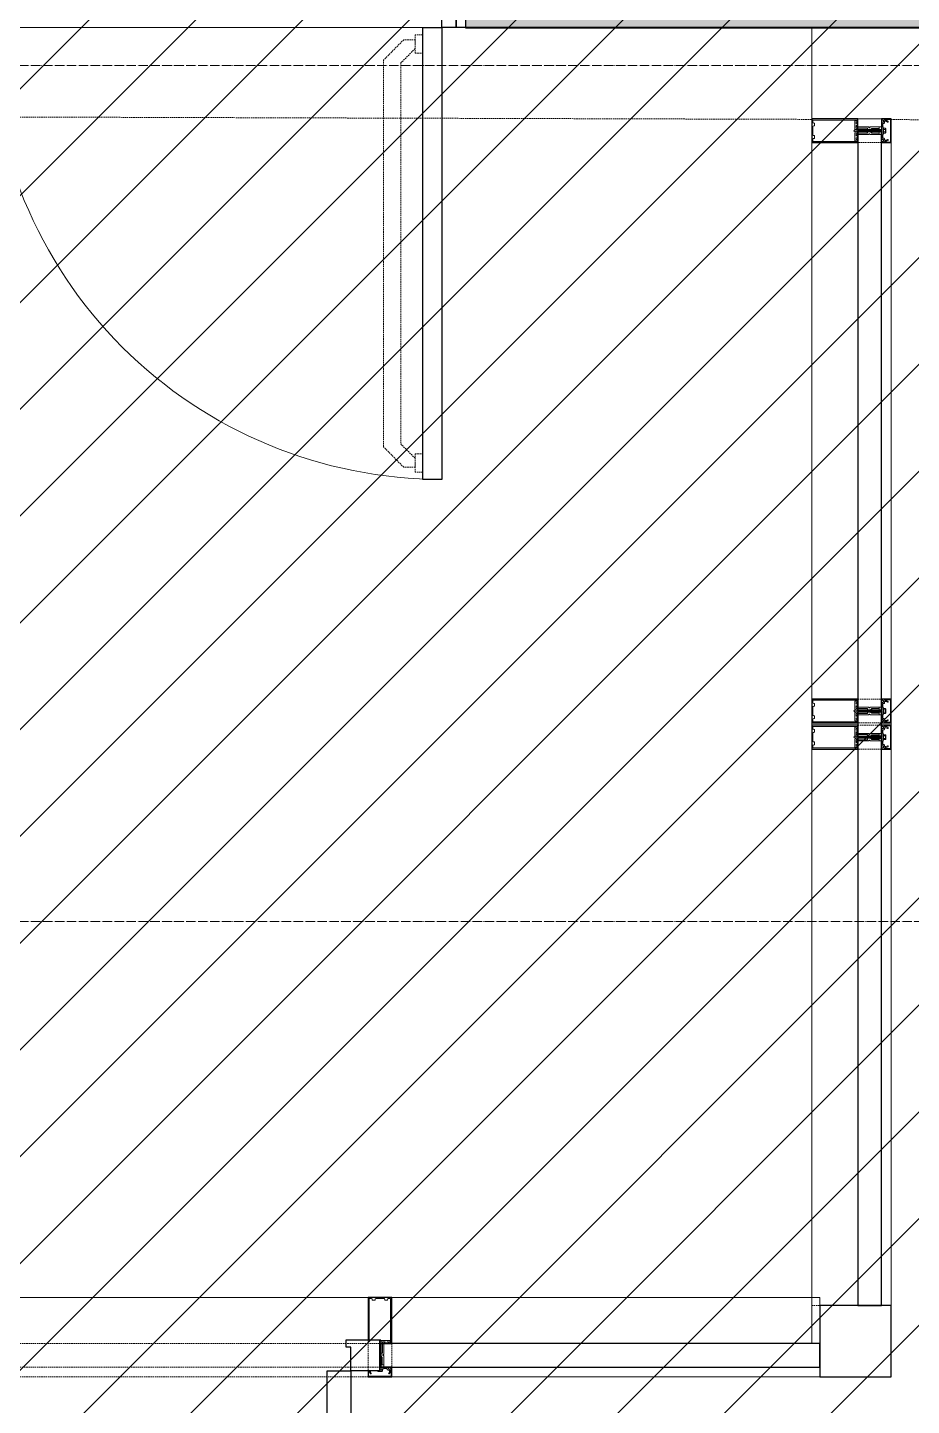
# Model space of a CAD drawing. Header units: millimetres. Extents: x -11886 to 379896, y -8130 to 47743.
# Drawn here: x 26532 to 28390, y -711 to 2186 of the extents above; entities that cross this region are included whole.
import ezdxf

# ---------------------------------------------------------------- set-up
doc = ezdxf.new("R2010")
doc.units = ezdxf.units.MM
for name, pattern in [('ADSK_Линия сетки', [25, 20, -2.5, 0, -2.5]), ('ADSK_Сверху', [4.5, 3, -1.5]), ('ADSK_Снесено', [4.5, 3, -1.5])]:
    doc.linetypes.add(name, pattern=pattern)
for name, color, linetype, lineweight, true_color in [('Витраж', 5, 'Continuous', 18, 0x0000ff), ('Двери', 5, 'Continuous', 18, 0x0000ff), ('Панели витража', 5, 'Continuous', 18, 0x0000ff), ('Стены наружные', 1, 'ADSK_Снесено', 18, 0xff0000)]:
    doc.layers.add(name, color=color, linetype=linetype, lineweight=lineweight, true_color=true_color)
for name, color, linetype, lineweight in [('Оси', 7, 'Continuous', 9), ('Перекрытие', 7, 'Continuous', 18), ('Узлы', 7, 'Continuous', 18)]:
    doc.layers.add(name, color=color, linetype=linetype, lineweight=lineweight)

# ---------------------------------------------------------------- blocks, each defined once
blk = doc.blocks.new('Системная панель - ADSK_Глухая_50 мм штриховка-1778538-01 План 1-го этажа маркировочный')
at = {"layer": 'Панели витража', "color": 161, "linetype": 'ADSK_Сверху', "true_color": 0xaaaaff}
for p, q in [((-585, 25), (-608.8125, 25)), ((-608.8125, -25), (-608.8125, 25)), ((608.8125, 25), (585, 25)), ((608.8125, 25), (608.8125, -25)), ((-608.8125, -25), (-585, -25)), ((585, -25), (608.8125, -25))]:
    blk.add_line(p, q, dxfattribs=at)
blk = doc.blocks.new('Системная панель - ADSK_Cтеклопакет_50мм-1778383-01 План 1-го этажа маркировочный')
at = {"layer": 'Панели витража', "color": 161, "linetype": 'ADSK_Сверху', "true_color": 0xaaaaff}
for p, q in [((-2.5, 25), (-26.3125, 25)), ((-26.3125, -25), (-26.3125, 25)), ((26.3125, 25), (2.5, 25)), ((26.3125, 25), (26.3125, -25)), ((-26.3125, -25), (-2.5, -25)), ((2.5, -25), (26.3125, -25))]:
    blk.add_line(p, q, dxfattribs=at)
blk = doc.blocks.new('Прямоугольный импост - 50х167мм-1777280-01 План 1-го этажа маркировочный')
at = {"layer": 'Витраж', "color": 161, "linetype": 'ADSK_Сверху', "true_color": 0xaaaaff}
for p, q in [((28277.4, 1994.5), (28180.4, 1994.5)), ((28180.4, 1994.5), (28180.4, 1944.5)), ((28327.4, 1994.5), (28277.4, 1994.5)), ((28277.4, 1994.5), (28277.4, 1968.3)), ((28347.4, 1994.5), (28327.4, 1994.5)), ((28327.4, 1994.5), (28327.4, 1968.3)), ((28347.4, 1944.5), (28347.4, 1994.5)), ((28180.4, 774.5), (28180.4, 749.5)), ((28347.4, 749.5), (28347.4, 774.5)), ((28277.4, 750.7), (28277.4, 749.5)), ((28327.4, 750.7), (28327.4, 749.5))]:
    blk.add_line(p, q, dxfattribs=at)
blk = doc.blocks.new('Прямоугольный импост - 50х167мм-1778331-01 План 1-го этажа маркировочный')
at = {"layer": 'Витраж', "color": 161, "linetype": 'ADSK_Сверху', "true_color": 0xaaaaff}
for p, q in [((0, 122), (-50, 122)), ((0, 25), (0, 122)), ((-23.8125, -25), (-23.8125, 25)), ((-23.8125, 25), (0, 25)), ((0, -25), (-23.8125, -25)), ((0, -45), (0, -25)), ((-50, -45), (0, -45))]:
    blk.add_line(p, q, dxfattribs=at)
blk = doc.blocks.new('Прямоугольный импост - 50х167мм-1777245-01 План 1-го этажа маркировочный')
at = {"layer": 'Витраж', "color": 161, "linetype": 'ADSK_Сверху', "true_color": 0xaaaaff}
for p, q in [((28277.4, 1944.5), (28180.4, 1944.5)), ((28180.4, 1944.5), (28180.4, 774.5)), ((28327.4, 1944.5), (28277.4, 1944.5)), ((28277.4, 1944.5), (28277.4, 774.5)), ((28347.4, 1944.5), (28327.4, 1944.5)), ((28327.4, 1944.5), (28327.4, 774.5)), ((28347.4, 774.5), (28347.4, 1944.5)), ((28180.4, 774.5), (28277.4, 774.5)), ((28277.4, 774.5), (28327.4, 774.5)), ((28327.4, 774.5), (28347.4, 774.5))]:
    blk.add_line(p, q, dxfattribs=at)
blk = doc.blocks.new('Прямоугольный импост - 50х167мм-1778327-01 План 1-го этажа маркировочный')
at = {"layer": 'Витраж', "color": 161, "linetype": 'ADSK_Сверху', "true_color": 0xaaaaff}
for p, q in [((-25, 122), (25, 122)), ((25, -45), (-25, -45))]:
    blk.add_line(p, q, dxfattribs=at)
blk = doc.blocks.new('Прямоугольный импост - 50х167мм-1775888-01 План 1-го этажа маркировочный')
at = {"layer": 'Витраж', "color": 161, "linetype": 'ADSK_Сверху', "true_color": 0xaaaaff}
for p, q in [((25597.4, -483.5), (25572.4, -483.5)), ((27272.4, -483.5), (27247.4, -483.5)), ((25573.6, -580.5), (25572.4, -580.5)), ((27272.4, -580.5), (27271.2, -580.5)), ((25573.6, -630.5), (25572.4, -630.5)), ((27272.4, -630.5), (27271.2, -630.5)), ((25572.4, -650.5), (25597.4, -650.5)), ((27247.4, -650.5), (27272.4, -650.5))]:
    blk.add_line(p, q, dxfattribs=at)
blk = doc.blocks.new('Прямоугольный импост - 50х167мм-1777147-01 План 1-го этажа маркировочный')
at = {"layer": 'Витраж', "color": 161, "linetype": 'ADSK_Сверху', "true_color": 0xaaaaff}
for p, q in [((27297.4, -483.5), (27297.4, -580.5)), ((28197.4, -483.5), (27297.4, -483.5)), ((28197.4, -580.5), (28197.4, -483.5)), ((27297.4, -580.5), (27297.4, -630.5)), ((28197.4, -580.5), (27297.4, -580.5)), ((28197.4, -630.5), (28197.4, -580.5)), ((27297.4, -630.5), (27297.4, -650.5)), ((28197.4, -630.5), (27297.4, -630.5)), ((28197.4, -650.5), (28197.4, -630.5)), ((27297.4, -650.5), (28197.4, -650.5))]:
    blk.add_line(p, q, dxfattribs=at)
blk = doc.blocks.new('Системная панель - ADSK_Cтеклопакет_50мм-1778492-01 План 1-го этажа маркировочный')
at = {"layer": 'Панели витража', "color": 161, "linetype": 'ADSK_Сверху', "true_color": 0xaaaaff}
for p, q in [((-825, 25), (-848.8125, 25)), ((-848.8125, -25), (-848.8125, 25)), ((848.8125, 25), (825, 25)), ((848.8125, 25), (848.8125, -25)), ((-848.8125, -25), (-825, -25)), ((825, -25), (848.8125, -25))]:
    blk.add_line(p, q, dxfattribs=at)
blk = doc.blocks.new('Прямоугольный импост - 50х167мм-1775887-01 План 1-го этажа маркировочный')
at = {"layer": 'Витраж', "color": 161, "linetype": 'ADSK_Сверху', "true_color": 0xaaaaff}
for p, q in [((25597.4, -483.5), (25597.4, -580.5)), ((27247.4, -483.5), (25597.4, -483.5)), ((27247.4, -580.5), (27247.4, -483.5)), ((25597.4, -580.5), (25597.4, -630.5)), ((27247.4, -580.5), (25597.4, -580.5)), ((27247.4, -630.5), (27247.4, -580.5)), ((25597.4, -630.5), (25597.4, -650.5)), ((27247.4, -630.5), (25597.4, -630.5)), ((27247.4, -650.5), (27247.4, -630.5)), ((25597.4, -650.5), (27247.4, -650.5))]:
    blk.add_line(p, q, dxfattribs=at)
blk = doc.blocks.new('Системная панель - ADSK_Глухая_50 мм штриховка-V12-01 План 1-го этажа маркировочный')
at = {"layer": 'Панели витража', "color": 161, "linetype": 'ADSK_Сверху', "true_color": 0xaaaaff}
for p, q in [((-573.09375, 25), (-596.90625, 25)), ((-596.90625, -25), (-596.90625, 25)), ((-596.90625, -25), (-573.09375, -25))]:
    blk.add_line(p, q, dxfattribs=at)
blk = doc.blocks.new('Прямоугольный импост - 50х167мм-1778377-01 План 1-го этажа маркировочный')
at = {"layer": 'Витраж', "color": 161, "linetype": 'ADSK_Сверху', "true_color": 0xaaaaff}
for p, q in [((28180.4, 749.5), (28180.4, 724.5)), ((28277.4, 749.5), (28277.4, 748.3)), ((28327.4, 749.5), (28327.4, 748.3)), ((28347.4, 724.5), (28347.4, 749.5)), ((28180.4, 719.5), (28180.4, 694.5)), ((28277.4, 695.7), (28277.4, 694.5)), ((28327.4, 695.7), (28327.4, 694.5)), ((28347.4, 694.5), (28347.4, 719.5))]:
    blk.add_line(p, q, dxfattribs=at)
blk = doc.blocks.new('Системная панель - ADSK_Cтеклопакет_50мм-1795852-01 План 1-го этажа маркировочный')
at = {"layer": 'Панели витража', "color": 161, "linetype": 'ADSK_Сверху', "true_color": 0xaaaaff}
for p, q in [((461.90625, 25), (438.09375, 25)), ((461.90625, 25), (461.90625, -25)), ((438.09375, -25), (461.90625, -25))]:
    blk.add_line(p, q, dxfattribs=at)
blk = doc.blocks.new('Системная панель - ADSK_Cтеклопакет_50мм-1777283-01 План 1-го этажа маркировочный')
at = {"layer": 'Панели витража', "lineweight": 30}
for p, q in [((608.8125, 25), (-608.8125, 25)), ((-608.8125, 25), (-608.8125, -25)), ((608.8125, -25), (608.8125, 25)), ((-608.8125, -25), (608.8125, -25))]:
    blk.add_line(p, q, dxfattribs=at)
blk = doc.blocks.new('Системная панель - ADSK_Cтеклопакет_50мм-1778382-01 План 1-го этажа маркировочный')
at = {"layer": 'Панели витража', "lineweight": 30}
for p, q in [((26.3125, 25), (-26.3125, 25)), ((-26.3125, 25), (-26.3125, -25)), ((26.3125, -25), (26.3125, 25)), ((-26.3125, -25), (26.3125, -25))]:
    blk.add_line(p, q, dxfattribs=at)
blk = doc.blocks.new('Прямоугольный импост - 50х167мм-1777281-01 План 1-го этажа маркировочный')
at = {"layer": 'Витраж'}
for p, q in [((28277.4, 1994.5), (28327.4, 1994.5)), ((28180.4, 774.5), (28180.4, 1944.5)), ((28347.4, 774.5), (28347.4, 1944.5))]:
    blk.add_line(p, q, dxfattribs=at)
blk = doc.blocks.new('Прямоугольный импост - 50х167-1638810-01 План 1-го этажа маркировочный')
at = {"layer": 'Узлы', "color": 5, "true_color": 0x0000ff}
for p, q in [((-25, 122.5), (-25, 25.5)), ((25, 122.5), (-25, 122.5)), ((-22.5, 28), (-22.5, 120)), ((-22.5, 120), (-17.6, 120)), ((-16.1, 118.4), (-16.1, 116.9)), ((-16.1, 116.9), (-10.2, 116.9)), ((-10.2, 116.9), (-10.2, 118.4)), ((-8.6, 120), (8.6, 120)), ((10.2, 118.4), (10.2, 116.9)), ((10.2, 116.9), (16.1, 116.9)), ((16.1, 116.9), (16.1, 118.4)), ((17.6, 120), (22.5, 120)), ((22.5, 120), (22.5, 28)), ((25, 25.5), (25, 122.5)), ((-21, 31.1), (-21, 28)), ((-4.1, 31.8), (-20.2, 31.8)), ((-17.2, 29.3), (-15.8, 29.3)), ((-10.5, 29.3), (-10.5, 27.4)), ((-10.2, 29.3), (-5.9, 29.3)), ((-2.6, 28.8), (-2.6, 30.3)), ((2.6, 30.3), (2.6, 28.8)), ((20.2, 31.8), (4.1, 31.8)), ((5.9, 29.3), (10.2, 29.3)), ((10.5, 27.4), (10.5, 29.3)), ((15.8, 29.3), (17.2, 29.3)), ((21, 28), (21, 31.1)), ((-25, 25.5), (-18.1, 25.5)), ((-21, 28), (-22.5, 28)), ((-15, 25.5), (-11.8, 25.5)), ((-11, 26.3), (-11, 28.5)), ((-9.7, 26.7), (-8, 26.7)), ((-8, 26.7), (-8, 2.5)), ((-8, -19.1), (-8, 0)), ((-7.7, 2.2), (-6.7, 2.2)), ((-6.7, 0.3), (-7.7, 0.3)), ((-6.4, 2), (-6.4, 0.6)), ((-5.4, 5.1), (-5.4, 27.8)), ((-3.5, 5.1), (-5.4, 5.1)), ((-5.1, 28.5), (-5.1, 26.3)), ((-4.3, 25.5), (-0.8, 25.5)), ((2.6, 28.8), (-2.6, 28.8)), ((-2.5, -1.3), (-1.1, 4.3)), ((-0.8, 25.5), (0, 26.3)), ((0, 26.3), (0.8, 25.5)), ((0.8, 25.5), (4.3, 25.5)), ((1.1, 4.3), (2.5, -1.3)), ((5.4, 5.1), (3.5, 5.1)), ((5.1, 26.3), (5.1, 28.5)), ((5.4, 27.8), (5.4, 5.1)), ((6.4, 0.6), (6.4, 2)), ((6.7, 2.2), (7.7, 2.2)), ((7.7, 0.3), (6.7, 0.3)), ((8, 2.5), (8, 26.7)), ((8, 26.7), (9.7, 26.7)), ((8, -19.1), (8, 0)), ((11, 28.5), (11, 26.3)), ((11.8, 25.5), (15, 25.5)), ((18.1, 25.5), (25, 25.5)), ((22.5, 28), (21, 28)), ((-25, -25), (-25, -29.7)), ((-22.4, -24.5), (-24.5, -24.5)), ((-19.3, -28.3), (-21.5, -28.3)), ((-5.7, -24.5), (-18.4, -24.5)), ((-15.5, -29), (-15.5, -27)), ((-15.5, -27), (-8.3, -27)), ((-8.3, -27), (-7.6, -27.7)), ((-6.9, -19.1), (-8, -19.1)), ((-0.4, -27.7), (-7.6, -27.7)), ((-6.9, -19.1), (-6.6, -19.5)), ((-6.6, -19.5), (-6.2, -19.1)), ((-6.2, -19.1), (-4.3, -19.1)), ((-5.3, -24.1), (-5.7, -24.5)), ((-5, -24.5), (-5.3, -24.1)), ((5, -24.5), (-5, -24.5)), ((-2.4, -0.9), (-4.9, -3.8)), ((-4.9, -3.8), (-4.9, -19.1)), ((-4.9, -3.8), (4.9, -3.8)), ((-4.3, -19.1), (-3.9, -19.5)), ((-3.9, -19.5), (-3.6, -19.1)), ((-3.6, -19.1), (-2.5, -19.1)), ((-2.5, -19.1), (-2.5, -1.1)), ((2.4, -0.9), (-2.4, -0.9)), ((-0.4, -27.7), (0, -27.3)), ((0, -27.3), (0.4, -27.7)), ((7.6, -27.7), (0.4, -27.7)), ((4.9, -3.8), (2.4, -0.9)), ((2.5, -1.3), (2.5, -19.1)), ((2.5, -19.1), (3.6, -19.1)), ((3.6, -19.1), (3.9, -19.5)), ((3.9, -19.5), (4.3, -19.1)), ((4.3, -19.1), (6.2, -19.1)), ((4.9, -3.8), (4.9, -19.1)), ((5.3, -24.1), (5, -24.5)), ((5.7, -24.5), (5.3, -24.1)), ((18.4, -24.5), (5.7, -24.5)), ((6.2, -19.1), (6.6, -19.5)), ((6.6, -19.5), (6.9, -19.1)), ((8, -19.1), (6.9, -19.1)), ((7.6, -27.7), (8.3, -27)), ((8.3, -27), (15.5, -27)), ((15.5, -27), (15.5, -29)), ((18, -27), (18, -26.8)), ((21.5, -28.3), (19.3, -28.3)), ((24.5, -24.5), (22.4, -24.5)), ((22.8, -26.8), (22.8, -27)), ((25, -29.7), (25, -25)), ((-25, -32.3), (-25, -44.5)), ((-25, -44.5), (25, -44.5)), ((-24.2, -30.5), (-23.2, -30.5)), ((-23.7, -43.2), (-23.7, -32.8)), ((-23.7, -32.8), (-23, -32.8)), ((-8.4, -43.2), (-23.7, -43.2)), ((-23, -30.7), (-23.5, -30.7)), ((-22.8, -33), (-20.1, -37.6)), ((-19.9, -33.9), (-19.9, -30.5)), ((-19.9, -30.5), (-17, -30.5)), ((-18.4, -36.6), (-19.9, -33.9)), ((0, -43), (-8.4, -43.2)), ((15.9, -43.2), (0, -43)), ((23.7, -43.2), (15.9, -43.2)), ((17, -30.5), (19.9, -30.5)), ((19.9, -33.9), (18.4, -36.6)), ((19.9, -30.5), (19.9, -33.9)), ((20.1, -37.6), (22.8, -33)), ((23.5, -30.7), (23, -30.7)), ((23, -32.8), (23.7, -32.8)), ((23.2, -30.5), (24.2, -30.5)), ((23.7, -32.8), (23.7, -43.2)), ((25, -44.5), (25, -32.3))]:
    blk.add_line(p, q, dxfattribs=at)
at = {"layer": 'Узлы', "color": 5, "lineweight": 9, "true_color": 0x0000ff}
for p, q in [((0, 33.9), (-2.4, 31.5)), ((-2.4, 31.5), (-2.4, -0.9)), ((2.4, 31.5), (0, 33.9)), ((2.4, -0.9), (2.4, 31.5)), ((-8, -24.5), (-8, -19.1)), ((-6.3, -28.7), (-6.3, -27.7)), ((6.4, -28.7), (-6.3, -28.7)), ((-5.2, -32.2), (-5.2, -28.7)), ((-2.6, -32.2), (-2.6, -28.7)), ((-2.5, -19.1), (-2.5, -24.5)), ((2.5, -19.1), (2.5, -24.5)), ((2.6, -32.2), (2.6, -28.7)), ((5.2, -32.2), (5.2, -28.7)), ((6.4, -27.7), (6.4, -28.7)), ((8, -19.1), (8, -24.5)), ((-5.1, -32.3), (5.1, -32.3)), ((3.9, -33.1), (-3.9, -33.1))]:
    blk.add_line(p, q, dxfattribs=at)
at = {"layer": 'Узлы', "color": 5, "true_color": 0x0000ff}
for centre, radius, start, end in [((-17.6, 118.4), 1.52, 0, 90), ((-8.6, 118.4), 1.52, 90, 180), ((8.6, 118.4), 1.52, 0, 90), ((17.6, 118.4), 1.52, 90, 180), ((-20.2, 31.1), 0.762, 90, 180), ((-17.2, 28), 1.27, 90, 180), ((-15.8, 28), 1.27, 0, 90), ((-10.2, 28.5), 0.762, 90, 180), ((-6.9, 27.8), 1.52, 360, 90), ((-5.9, 28.5), 0.762, 0, 90), ((-4.1, 30.3), 1.52, 360, 90), ((4.1, 30.3), 1.52, 90, 180), ((5.9, 28.5), 0.762, 90, 180), ((6.9, 27.8), 1.52, 90, 180), ((10.2, 28.5), 0.762, 0, 90), ((15.8, 28), 1.27, 90, 180), ((17.2, 28), 1.27, 0, 90), ((20.2, 31.1), 0.762, 0, 90), ((-16.2, 27.8), 2.29, 180, 225.1897), ((-18.1, 25.9), 0.381, 270, 45.1897), ((-15, 25.9), 0.381, 134.8103, 270), ((-16.9, 27.8), 2.29, 314.8103, 0), ((-11.8, 26.3), 0.762, 270, 0), ((-9.7, 27.4), 0.762, 180, 270), ((-7.7, 2.5), 0.254, 180, 270), ((-7.7, 0), 0.254, 90, 180), ((-6.7, 2), 0.254, 360, 90), ((-6.7, 0.6), 0.254, 270, 360), ((-4.3, 26.3), 0.762, 180, 270), ((0, 4), 3.63, 17.5064, 162.4936), ((0, 4), 1.09, 15, 165), ((4.3, 26.3), 0.762, 270, 0), ((6.7, 2), 0.254, 90, 180), ((6.7, 0.6), 0.254, 180, 270), ((7.7, 2.5), 0.254, 270, 0), ((7.7, 0), 0.254, 0, 90), ((9.7, 27.4), 0.762, 270, 0), ((11.8, 26.3), 0.762, 180, 270), ((16.9, 27.8), 2.29, 180, 225.1897), ((15, 25.9), 0.381, 270, 45.1897), ((18.1, 25.9), 0.381, 134.8103, 270), ((16.2, 27.8), 2.29, 314.8103, 0), ((-24.5, -25), 0.508, 90, 180), ((-20.5, -26.8), 2.29, 134.8103, 180), ((-21.5, -27), 1.27, 180, 270), ((-22.4, -24.9), 0.381, 314.8103, 90), ((-19.3, -27), 1.27, 270, 0), ((-18.4, -24.9), 0.381, 90, 225.1897), ((-20.3, -26.8), 2.29, 0, 45.1897), ((-17, -29), 1.52, 270, 0), ((17, -29), 1.52, 180, 270), ((20.3, -26.8), 2.29, 134.8103, 180), ((19.3, -27), 1.27, 180, 270), ((18.4, -24.9), 0.381, 314.8103, 90), ((21.5, -27), 1.27, 270, 0), ((22.4, -24.9), 0.381, 90, 225.1897), ((20.5, -26.8), 2.29, 0, 45.1897), ((24.5, -25), 0.508, 0, 90), ((-24.2, -29.7), 0.762, 180, 270), ((-23.5, -32.3), 1.52, 90, 180), ((-23.2, -31.8), 1.27, 288.6629, 90), ((-23, -31.8), 1.02, 270, 90), ((-19.3, -37.1), 1.02, 210, 30), ((19.3, -37.1), 1.02, 150, 330), ((23.2, -31.8), 1.27, 90, 251.3371), ((23, -31.8), 1.02, 90, 270), ((23.5, -32.3), 1.52, 360, 90), ((24.2, -29.7), 0.762, 270, 0)]:
    blk.add_arc(centre, radius, start, end, dxfattribs=at)
at = {"layer": 'Узлы', "color": 5, "lineweight": 9, "true_color": 0x0000ff}
for centre, radius, start, end in [((-3.9, -31.7), 1.38, 200.9416, 339.0732), ((0, -28.9), 4.19, 234.2873, 305.7127), ((3.9, -31.7), 1.38, 200.9416, 339.0732)]:
    blk.add_arc(centre, radius, start, end, dxfattribs=at)
blk = doc.blocks.new('Прямоугольный импост - 50х167мм-1639544-01 План 1-го этажа маркировочный')
at = {"layer": 'Витраж', "lineweight": 30}
for p, q in [((0, 122), (-50, 122)), ((-50, 122), (-50, 25)), ((0, 25), (0, 122)), ((-50, 25), (-26.1875, 25)), ((-26.1875, 25), (-26.1875, -25)), ((-23.8125, -25), (-23.8125, 25)), ((-23.8125, 25), (0, 25)), ((-26.1875, -25), (-50, -25)), ((-50, -25), (-50, -45)), ((0, -25), (-23.8125, -25)), ((0, -45), (0, -25)), ((-50, -45), (0, -45))]:
    blk.add_line(p, q, dxfattribs=at)
blk = doc.blocks.new('Прямоугольный импост - 50х167мм-1639537-01 План 1-го этажа маркировочный')
at = {"layer": 'Витраж', "lineweight": 30}
for p, q in [((-25, 25), (-25, 122)), ((-25, 122), (25, 122)), ((25, 122), (25, 25)), ((-1.1875, 25), (-25, 25)), ((-1.1875, -25), (-1.1875, 25)), ((25, 25), (1.1875, 25)), ((1.1875, 25), (1.1875, -25)), ((-25, -45), (-25, -25)), ((-25, -25), (-1.1875, -25)), ((1.1875, -25), (25, -25)), ((25, -25), (25, -45)), ((25, -45), (-25, -45))]:
    blk.add_line(p, q, dxfattribs=at)
blk = doc.blocks.new('Системная панель - ADSK_Cтеклопакет_50мм-1778486-01 План 1-го этажа маркировочный')
at = {"layer": 'Панели витража', "lineweight": 30}
for p, q in [((461.90625, 25), (-461.90625, 25)), ((-461.90625, 25), (-461.90625, -25)), ((461.90625, -25), (461.90625, 25)), ((-461.90625, -25), (461.90625, -25))]:
    blk.add_line(p, q, dxfattribs=at)
blk = doc.blocks.new('AC_ДверьВитражная_Двупольная_Алюминиевая - Двн-1п-1787718-01 План 1-го этажа маркировочный')
at = {"layer": 'Двери', "lineweight": 30}
for p, q in [((-788.8125, 1022.525), (-738.8125, 1022.525)), ((-788.8125, 32.5), (-788.8125, 1022.525)), ((-738.8125, 1022.525), (-738.8125, 32.5)), ((788.8125, 620.1), (738.8125, 620.1)), ((738.8125, 620.1), (738.8125, 32.5)), ((788.8125, 32.5), (788.8125, 620.1)), ((-848.8125, 32.5), (-788.8125, 32.5)), ((-848.8125, -32.5), (-848.8125, 32.5)), ((-738.8125, 32.5), (-788.8125, 32.5)), ((-788.8125, 32.5), (-788.8125, -17.5)), ((738.8125, 32.5), (788.8125, 32.5)), ((848.8125, 32.5), (788.8125, 32.5)), ((788.8125, 32.5), (788.8125, -17.5)), ((848.8125, -32.5), (848.8125, 32.5)), ((-788.8125, -17.5), (-778.8125, -17.5)), ((-778.8125, -17.5), (-778.8125, -32.5)), ((788.8125, -17.5), (778.8125, -17.5)), ((778.8125, -17.5), (778.8125, -32.5)), ((-778.8125, -32.5), (-848.8125, -32.5)), ((778.8125, -32.5), (848.8125, -32.5))]:
    blk.add_line(p, q, dxfattribs=at)
at = {"layer": 'Двери'}
for centre, radius, start, end in [((-788.8125, 32.5), 990.025, 360, 90), ((788.8125, 32.5), 587.6, 90, 180)]:
    blk.add_arc(centre, radius, start, end, dxfattribs=at)
blk = doc.blocks.new('Прямоугольный импост - 50х167-V207-01 План 1-го этажа маркировочный')
at = {"layer": 'Узлы', "color": 5, "true_color": 0x0000ff}
for p, q in [((-25, 122.5), (-25, 25.5)), ((25, 122.5), (-25, 122.5)), ((-22.5, 28), (-22.5, 120)), ((-22.5, 120), (-17.6, 120)), ((-16.1, 118.4), (-16.1, 116.9)), ((-16.1, 116.9), (-10.2, 116.9)), ((-10.2, 116.9), (-10.2, 118.4)), ((-8.6, 120), (8.6, 120)), ((10.2, 118.4), (10.2, 116.9)), ((10.2, 116.9), (16.1, 116.9)), ((16.1, 116.9), (16.1, 118.4)), ((17.6, 120), (22.5, 120)), ((22.5, 120), (22.5, 33)), ((25, 33), (25, 122.5)), ((-21, 31.1), (-21, 28)), ((-4.1, 31.8), (-20.2, 31.8)), ((-17.2, 29.3), (-15.8, 29.3)), ((-10.5, 29.3), (-10.5, 27.4)), ((-10.2, 29.3), (-5.9, 29.3)), ((-2.6, 28.8), (-2.6, 30.3)), ((-25, 25.5), (-18.1, 25.5)), ((-21, 28), (-22.5, 28)), ((-15, 25.5), (-11.8, 25.5)), ((-11, 26.3), (-11, 28.5)), ((-9.7, 26.7), (-8, 26.7)), ((-8, 26.7), (-8, 2.5)), ((-8, -19.1), (-8, 0)), ((-7.7, 2.2), (-6.7, 2.2)), ((-6.7, 0.3), (-7.7, 0.3)), ((-6.4, 2), (-6.4, 0.6)), ((-5.4, 5.1), (-5.4, 27.8)), ((-3.5, 5.1), (-5.4, 5.1)), ((-5.1, 28.5), (-5.1, 26.3)), ((-4.3, 25.5), (-0.8, 25.5)), ((1.2, 28.8), (-2.6, 28.8)), ((-2.5, -1.3), (-1.1, 4.3)), ((-0.8, 25.5), (0, 26.3)), ((0, 26.3), (0.8, 25.5)), ((-25, -25), (-25, -29.7)), ((-22.4, -24.5), (-24.5, -24.5)), ((-19.3, -28.3), (-21.5, -28.3)), ((-5.7, -24.5), (-18.4, -24.5)), ((-15.5, -29), (-15.5, -27)), ((-15.5, -27), (-8.3, -27)), ((-8.3, -27), (-7.6, -27.7)), ((-6.9, -19.1), (-8, -19.1)), ((-0.4, -27.7), (-7.6, -27.7)), ((-6.9, -19.1), (-6.6, -19.5)), ((-6.6, -19.5), (-6.2, -19.1)), ((-6.2, -19.1), (-4.3, -19.1)), ((-5.3, -24.1), (-5.7, -24.5)), ((-5, -24.5), (-5.3, -24.1)), ((1.2, -24.5), (-5, -24.5)), ((-2.4, -0.9), (-4.9, -3.8)), ((-4.9, -3.8), (-4.9, -19.1)), ((-4.9, -3.8), (1.2, -3.8)), ((-4.3, -19.1), (-3.9, -19.5)), ((-3.9, -19.5), (-3.6, -19.1)), ((-3.6, -19.1), (-2.5, -19.1)), ((-2.5, -19.1), (-2.5, -1.1)), ((1.2, -0.9), (-2.4, -0.9)), ((-0.4, -27.7), (0, -27.3)), ((0, -27.3), (0.4, -27.7)), ((-25, -32.3), (-25, -44.5)), ((-25, -44.5), (25, -44.5)), ((-24.2, -30.5), (-23.2, -30.5)), ((-23.7, -43.2), (-23.7, -32.8)), ((-23.7, -32.8), (-23, -32.8)), ((-8.4, -43.2), (-23.7, -43.2)), ((-23, -30.7), (-23.5, -30.7)), ((-22.8, -33), (-20.1, -37.6)), ((-19.9, -33.9), (-19.9, -30.5)), ((-19.9, -30.5), (-17, -30.5)), ((-18.4, -36.6), (-19.9, -33.9)), ((0, -43), (-8.4, -43.2)), ((15.9, -43.2), (0, -43)), ((23.7, -43.2), (15.9, -43.2)), ((19.9, -33.9), (18.4, -36.6)), ((19.9, -32), (19.9, -33.9)), ((20.1, -37.6), (22.8, -33)), ((23, -32.8), (23.7, -32.8)), ((23.7, -32.8), (23.7, -43.2)), ((25, -44.5), (25, -32.3))]:
    blk.add_line(p, q, dxfattribs=at)
at = {"layer": 'Узлы', "color": 5, "lineweight": 9, "true_color": 0x0000ff}
for p, q in [((0, 33.9), (-2.4, 31.5)), ((-2.4, 31.5), (-2.4, -0.9)), ((1.2, 32.7), (0, 33.9)), ((-8, -24.5), (-8, -19.1)), ((-6.3, -28.7), (-6.3, -27.7)), ((1.2, -28.7), (-6.3, -28.7)), ((-5.2, -32.2), (-5.2, -28.7)), ((-2.6, -32.2), (-2.6, -28.7)), ((-2.5, -19.1), (-2.5, -24.5)), ((-5.1, -32.3), (5.1, -32.3)), ((3.9, -33.1), (-3.9, -33.1))]:
    blk.add_line(p, q, dxfattribs=at)
at = {"layer": 'Узлы', "color": 5, "true_color": 0x0000ff}
for centre, radius, start, end in [((-17.6, 118.4), 1.52, 0, 90), ((-8.6, 118.4), 1.52, 90, 180), ((8.6, 118.4), 1.52, 0, 90), ((17.6, 118.4), 1.52, 90, 180), ((-20.2, 31.1), 0.762, 90, 180), ((-17.2, 28), 1.27, 90, 180), ((-15.8, 28), 1.27, 0, 90), ((-10.2, 28.5), 0.762, 90, 180), ((-6.9, 27.8), 1.52, 360, 90), ((-5.9, 28.5), 0.762, 0, 90), ((-4.1, 30.3), 1.52, 360, 90), ((-16.2, 27.8), 2.29, 180, 225.1897), ((-18.1, 25.9), 0.381, 270, 45.1897), ((-15, 25.9), 0.381, 134.8103, 270), ((-16.9, 27.8), 2.29, 314.8103, 0), ((-11.8, 26.3), 0.762, 270, 0), ((-9.7, 27.4), 0.762, 180, 270), ((-7.7, 2.5), 0.254, 180, 270), ((-7.7, 0), 0.254, 90, 180), ((-6.7, 2), 0.254, 360, 90), ((-6.7, 0.6), 0.254, 270, 360), ((-4.3, 26.3), 0.762, 180, 270), ((0, 4), 3.63, 65.1521, 162.4936), ((0, 4), 1.09, 15, 165), ((-24.5, -25), 0.508, 90, 180), ((-20.5, -26.8), 2.29, 134.8103, 180), ((-21.5, -27), 1.27, 180, 270), ((-22.4, -24.9), 0.381, 314.8103, 90), ((-19.3, -27), 1.27, 270, 0), ((-18.4, -24.9), 0.381, 90, 225.1897), ((-20.3, -26.8), 2.29, 0, 45.1897), ((-17, -29), 1.52, 270, 0), ((-24.2, -29.7), 0.762, 180, 270), ((-23.5, -32.3), 1.52, 90, 180), ((-23.2, -31.8), 1.27, 288.6629, 90), ((-23, -31.8), 1.02, 270, 90), ((-19.3, -37.1), 1.02, 210, 30), ((19.3, -37.1), 1.02, 150, 330)]:
    blk.add_arc(centre, radius, start, end, dxfattribs=at)
at = {"layer": 'Узлы', "color": 5, "lineweight": 9, "true_color": 0x0000ff}
for centre, radius, start, end in [((-3.9, -31.7), 1.38, 200.9416, 339.0732), ((0, -28.9), 4.19, 234.2873, 305.7127), ((3.9, -31.7), 1.38, 200.9416, 339.0732)]:
    blk.add_arc(centre, radius, start, end, dxfattribs=at)
blk = doc.blocks.new('Прямоугольный импост - 50х167мм-1778196-01 План 1-го этажа маркировочный')
at = {"layer": 'Витраж', "lineweight": 30}
for p, q in [((-25, 25), (-25, 122)), ((-25, 122), (25, 122)), ((25, 122), (25, 32.5)), ((-1.1875, 25), (-25, 25)), ((-1.1875, -25), (-1.1875, 25)), ((-25, -45), (-25, -25)), ((-25, -25), (-1.1875, -25)), ((25, -45), (-25, -45)), ((25, -32.5), (25, -45))]:
    blk.add_line(p, q, dxfattribs=at)
blk = doc.blocks.new('AC_Дверь_Двупольная - Д-17п 1700х2200h-2039706-01 План 1-го этажа маркировочный')
at = {"layer": 'Двери', "lineweight": 30}
for p, q in [((-800, 1205), (-760, 1205)), ((-800, 255), (-800, 1205)), ((-760, 1205), (-760, 255)), ((800, 905), (760, 905)), ((760, 905), (760, 255)), ((800, 255), (800, 905)), ((-850, 255), (-830, 255)), ((-850, 185), (-850, 255)), ((-830, 255), (-800, 255)), ((-830, 185), (-830, 255)), ((-830, 255), (-830, 185)), ((-760, 255), (-800, 255)), ((-800, 255), (-800, 215)), ((760, 255), (800, 255)), ((830, 255), (800, 255)), ((800, 255), (800, 215)), ((830, 185), (830, 255)), ((850, 255), (830, 255)), ((830, 255), (830, 185)), ((850, 185), (850, 255)), ((-800, 215), (-790, 215)), ((-790, 215), (-790, 185)), ((800, 215), (790, 215)), ((790, 215), (790, 185)), ((-830, 185), (-850, 185)), ((-790, 185), (-830, 185)), ((790, 185), (830, 185)), ((830, 185), (850, 185))]:
    blk.add_line(p, q, dxfattribs=at)
at = {"layer": 'Двери', "linetype": 'ADSK_Сверху', "lineweight": 9}
for p, q in [((-760, 1190), (-744, 1190)), ((-744, 1190), (-744, 1151.5)), ((-744, 1170.8), (-744, 1179.5)), ((-744, 1179.5), (-720.3, 1179.5)), ((-744, 1160.7), (-713.9, 1130.6)), ((-720.3, 1179.5), (-677.5, 1136.7)), ((-744, 1151.5), (-760, 1151.5)), ((-713.9, 329.4), (-713.9, 1130.6)), ((-677.5, 323.4), (-677.5, 1136.7)), ((720.3, 879.5), (677.5, 836.7)), ((744, 879.5), (720.3, 879.5)), ((760, 890), (744, 890)), ((744, 890), (744, 851.5)), ((744, 870.8), (744, 879.5)), ((744, 860.7), (713.9, 830.6)), ((744, 851.5), (760, 851.5)), ((677.5, 323.4), (677.5, 836.7)), ((713.9, 329.4), (713.9, 830.6)), ((-744, 299.3), (-713.9, 329.4)), ((-720.3, 280.6), (-677.5, 323.4)), ((720.3, 280.6), (677.5, 323.4)), ((744, 299.3), (713.9, 329.4)), ((-744, 308.5), (-760, 308.5)), ((-744, 270), (-744, 308.5)), ((744, 270), (744, 308.5)), ((744, 308.5), (760, 308.5)), ((-760, 270), (-744, 270)), ((-744, 289.3), (-744, 280.6)), ((-744, 280.6), (-720.3, 280.6)), ((744, 280.6), (720.3, 280.6)), ((760, 270), (744, 270))]:
    blk.add_line(p, q, dxfattribs=at)
at = {"layer": 'Двери'}
for centre, radius, start, end in [((-800, 255), 950, 360, 90), ((800, 255), 650, 90, 180)]:
    blk.add_arc(centre, radius, start, end, dxfattribs=at)
blk = doc.blocks.new('Угловой L-импост - 150 мм кв_-1778275-01 План 1-го этажа маркировочный')
at = {"layer": 'Витраж', "lineweight": 30}
for p, q in [((45, 105), (-105, 105)), ((-105, 105), (-105, -45)), ((45, -45), (45, 105)), ((-105, -45), (45, -45))]:
    blk.add_line(p, q, dxfattribs=at)
blk = doc.blocks.new('Системная панель - ADSK_Cтеклопакет_50мм-1778392-01 План 1-го этажа маркировочный')
at = {"layer": 'Панели витража', "lineweight": 30}
for p, q in [((596.90625, 25), (-596.90625, 25)), ((-596.90625, 25), (-596.90625, -25)), ((596.90625, -25), (596.90625, 25)), ((-596.90625, -25), (596.90625, -25))]:
    blk.add_line(p, q, dxfattribs=at)
blk = doc.blocks.new('Прямоугольный импост - 50х167мм-1778378-01 План 1-го этажа маркировочный')
at = {"layer": 'Витраж'}
for p, q in [((28180.4, -580.5), (28180.4, 669.5)), ((28347.4, -500.5), (28347.4, 669.5))]:
    blk.add_line(p, q, dxfattribs=at)

msp = doc.modelspace()

# ---------------------------------------------------------------- hatches: boundary and pattern name
at = {"lineweight": 13, "true_color": 0x636466, "transparency": 33554559}
h = msp.add_hatch(dxfattribs=at)
h.set_pattern_fill('ANSI31', color=251, scale=50)
h.set_pattern_definition([(45, (0, 84876.59), (-112.2532, 112.2532), [])])
h.paths.add_polyline_path([(49933.4, 8532.3), (56213.95, 8532.3), (56032.62, 43759.21), (46033.21, 43759.21), (46033.21, 20934.06), (46719.85, 20904.57), (46719.85, 10918.4), (782.6, 10918.4), (771.13, 8529.25), (290.5, 8529.25), (290.5, 306.79), (8273, 272.02), (8273, 2186.48), (18972.64, 2186.48), (18972.64, -2732.57), (31336.4, -2732.57), (31336.4, 2185.74), (42036.93, 2106.79), (42036.93, 150.23), (49933.4, 150.23)])
at = {"layer": 'Стены наружные', "linetype": 'Continuous', "true_color": 0xc0c0c0}
h = msp.add_hatch(color=9, dxfattribs=at)
h.paths.add_polyline_path([(41519.93, 2186.48), (42036.93, 2186.48), (42036.93, 2696.48), (41519.93, 2696.48), (41519.93, 2322.96)])
h.paths.add_polyline_path([(38947.97, 2186.48), (39699.93, 2186.48), (39699.93, 2696.48), (38672.85, 2696.48), (38672.85, 2186.48)])
h.paths.add_polyline_path([(36852.85, 2186.48), (36852.85, 2696.48), (35863.53, 2696.48), (35863.53, 2186.48), (36718.5, 2186.48)])
h.paths.add_polyline_path([(34043.53, 2186.48), (34043.53, 2696.48), (33055.97, 2696.48), (33055.97, 2186.48), (33296.27, 2186.48)])
h.paths.add_polyline_path([(30252.67, 2186.48), (31235.97, 2186.48), (31235.97, 2696.48), (30252.67, 2696.48), (30252.67, 2400.22)])
h.paths.add_polyline_path([(28432.67, 2186.48), (28432.67, 2696.48), (27452.43, 2696.48), (27452.43, 2186.48), (28180.43, 2186.48)])
h.paths.add_polyline_path([(22226.96, 2186.48), (22792.43, 2186.48), (22792.43, 2696.48), (21763.73, 2696.48), (21763.73, 2186.48), (22064.43, 2186.48)])
h.paths.add_polyline_path([(25752.43, 2186.48), (25752.43, 2696.48), (24492.43, 2696.48), (24492.43, 2186.48)])
h.paths.add_polyline_path([(16107.48, 2186.48), (17097.66, 2186.48), (17097.66, 2696.48), (16107.48, 2696.48), (16107.48, 2602.68)])
h.paths.add_polyline_path([(19943.73, 2186.48), (19943.73, 2696.48), (18917.66, 2696.48), (18917.66, 2186.48), (18972.64, 2186.48)])
h.paths.add_polyline_path([(13865.31, 2186.48), (14287.48, 2186.48), (14287.48, 2696.48), (13310.86, 2696.48), (13310.86, 2186.48)])
h.paths.add_polyline_path([(11490.86, 2186.48), (11490.86, 2696.48), (10515.87, 2696.48), (10515.87, 2186.48)])
h.paths.add_polyline_path([(8273, 2186.48), (8695.87, 2186.48), (8695.87, 2696.48), (8273, 2696.48), (8273, 2599.37)])

# ---------------------------------------------------------------- linework, layer by layer
at = {"layer": 'Витраж', "color": 161, "linetype": 'ADSK_Сверху', "true_color": 0xaaaaff}
for p, q in [((28277.43, 724.48), (28180.43, 724.48)), ((28180.43, 724.48), (28180.43, 719.48)), ((28327.43, 724.48), (28277.43, 724.48)), ((28277.43, 724.48), (28277.43, 719.48)), ((28347.43, 724.48), (28327.43, 724.48)), ((28327.43, 724.48), (28327.43, 719.48)), ((28347.43, 719.48), (28347.43, 724.48)), ((28180.43, 719.48), (28277.43, 719.48)), ((28277.43, 719.48), (28327.43, 719.48)), ((28327.43, 719.48), (28347.43, 719.48)), ((28180.43, 694.48), (28180.43, 669.48)), ((28277.43, 694.48), (28277.43, 693.29)), ((28327.43, 694.48), (28327.43, 693.29)), ((28347.43, 669.48), (28347.43, 694.48)), ((27297.43, -483.52), (27272.43, -483.52)), ((28347.43, -650.52), (28347.43, -500.52)), ((27273.62, -580.52), (27272.43, -580.52)), ((27273.62, -630.52), (27272.43, -630.52)), ((27272.43, -650.52), (27297.43, -650.52)), ((28197.43, -650.52), (28347.43, -650.52))]:
    msp.add_line(p, q, dxfattribs=at)
at = {"layer": 'Витраж'}
for p, q in [((28180.43, 719.48), (28180.43, 724.48)), ((28347.43, 719.48), (28347.43, 724.48)), ((27297.43, -483.52), (28197.43, -483.52)), ((28197.43, -483.52), (28197.43, -500.52)), ((27297.43, -650.52), (28197.43, -650.52))]:
    msp.add_line(p, q, dxfattribs=at)
at = {"layer": 'Оси', "linetype": 'ADSK_Линия сетки'}
for p, q in [((-11086.22, 2106.79), (57141.72, 2106.79)), ((-11086.22, 306.79), (57141.72, 306.79))]:
    msp.add_line(p, q, dxfattribs=at)
at = {"layer": 'Перекрытие', "color": 5, "true_color": 0x0000ff}
for p, q in [((28180.43, 1994.48), (28180.43, 2186.48)), ((25597.43, -483.52), (27247.43, -483.52))]:
    msp.add_line(p, q, dxfattribs=at)
at = {"layer": 'Перекрытие', "color": 9, "linetype": 'ADSK_Сверху', "true_color": 0xaad4d4}
for p, q in [((25331.92, 2001.85), (28180.43, 1993.42)), ((28347.43, 1992.92), (30303.97, 1987.13))]:
    msp.add_line(p, q, dxfattribs=at)
at = {"layer": 'Стены наружные', "color": 18, "linetype": 'Continuous', "true_color": 0x000000}
msp.add_line((27362.43, 2186.48), (25842.43, 2186.48), dxfattribs=at)
at = {"layer": 'Стены наружные', "color": 18, "linetype": 'Continuous', "lineweight": 40, "true_color": 0x000000}
msp.add_line((27452.43, 2186.48), (28432.67, 2186.48), dxfattribs=at)

# ---------------------------------------------------------------- block references
at = {"layer": 'Витраж', "color": 161, "linetype": 'ADSK_Сверху', "true_color": 0xaaaaff}
for name, p in [('Прямоугольный импост - 50х167мм-1777280-01 План 1-го этажа маркировочный', (0, 0)), ('Прямоугольный импост - 50х167мм-1777245-01 План 1-го этажа маркировочный', (0, 0)), ('Прямоугольный импост - 50х167мм-1778377-01 План 1-го этажа маркировочный', (0, 0)), ('Прямоугольный импост - 50х167мм-1777245-01 План 1-го этажа маркировочный', (0, -1275)), ('Прямоугольный импост - 50х167мм-1775888-01 План 1-го этажа маркировочный', (0, 0)), ('Прямоугольный импост - 50х167мм-1775887-01 План 1-го этажа маркировочный', (0, 0)), ('Прямоугольный импост - 50х167мм-1777147-01 План 1-го этажа маркировочный', (0, 0))]:
    msp.add_blockref(name, p, dxfattribs=at)
at = {"layer": 'Витраж', "color": 161, "linetype": 'ADSK_Сверху', "true_color": 0xaaaaff, "rotation": 89.9999999999999}
msp.add_blockref('Прямоугольный импост - 50х167мм-1778331-01 План 1-го этажа маркировочный', (28302.43, 1994.48), dxfattribs=at)
at = {"layer": 'Витраж'}
for name, p in [('Прямоугольный импост - 50х167мм-1777281-01 План 1-го этажа маркировочный', (0, 0)), ('Прямоугольный импост - 50х167мм-1778378-01 План 1-го этажа маркировочный', (0, 0)), ('Угловой L-импост - 150 мм кв_-1778275-01 План 1-го этажа маркировочный', (28302.43, -605.52))]:
    msp.add_blockref(name, p, dxfattribs=at)
at = {"layer": 'Витраж', "rotation": 89.9999999999999}
msp.add_blockref('Прямоугольный импост - 50х167мм-1639544-01 План 1-го этажа маркировочный', (28302.43, 1994.48), dxfattribs=at)
at = {"layer": 'Витраж', "color": 161, "linetype": 'ADSK_Сверху', "true_color": 0xaaaaff, "extrusion": (0, 0, -1), "rotation": 270.0000000000001}
for p in [(-28302.43, 749.48), (-28302.43, 694.48)]:
    msp.add_blockref('Прямоугольный импост - 50х167мм-1778327-01 План 1-го этажа маркировочный', p, dxfattribs=at)
at = {"layer": 'Витраж', "lineweight": 9, "extrusion": (0, 0, -1), "rotation": 270.0000000000001}
for p in [(-28302.93, 749.48), (-28302.93, 694.48)]:
    msp.add_blockref('Прямоугольный импост - 50х167-1638810-01 План 1-го этажа маркировочный', p, dxfattribs=at)
at = {"layer": 'Витраж', "extrusion": (0, 0, -1), "rotation": 270.0000000000001}
for p in [(-28302.43, 749.48), (-28302.43, 694.48)]:
    msp.add_blockref('Прямоугольный импост - 50х167мм-1639537-01 План 1-го этажа маркировочный', p, dxfattribs=at)
at = {"layer": 'Витраж', "color": 161, "linetype": 'ADSK_Сверху', "true_color": 0xaaaaff, "extrusion": (0, 0, -1)}
msp.add_blockref('Прямоугольный импост - 50х167мм-1778327-01 План 1-го этажа маркировочный', (-27272.43, -605.52), dxfattribs=at)
at = {"layer": 'Витраж', "extrusion": (0, 0, -1)}
msp.add_blockref('Прямоугольный импост - 50х167мм-1778196-01 План 1-го этажа маркировочный', (-27272.43, -605.52), dxfattribs=at)
at = {"layer": 'Двери', "linetype": 'ADSK_Сверху', "lineweight": 9, "rotation": 180}
msp.add_blockref('AC_Дверь_Двупольная - Д-17п 1700х2200h-2039706-01 План 1-го этажа маркировочный', (26602.43, 2441.48), dxfattribs=at)
at = {"layer": 'Двери', "rotation": 180}
msp.add_blockref('AC_ДверьВитражная_Двупольная_Алюминиевая - Двн-1п-1787718-01 План 1-го этажа маркировочный', (26422.43, -605.52), dxfattribs=at)
at = {"layer": 'Панели витража', "color": 161, "linetype": 'ADSK_Сверху', "true_color": 0xaaaaff}
for name, p, rotation in [('Системная панель - ADSK_Глухая_50 мм штриховка-1778538-01 План 1-го этажа маркировочный', (28302.43, 1359.48), 269.9999999999999), ('Системная панель - ADSK_Cтеклопакет_50мм-1778383-01 План 1-го этажа маркировочный', (28302.43, 721.98), 269.9999999999999), ('Системная панель - ADSK_Глухая_50 мм штриховка-V12-01 План 1-го этажа маркировочный', (28302.43, 96.38), 269.9999999999999), ('Системная панель - ADSK_Cтеклопакет_50мм-1778492-01 План 1-го этажа маркировочный', (26422.43, -605.52), 180), ('Системная панель - ADSK_Cтеклопакет_50мм-1795852-01 План 1-го этажа маркировочный', (27735.53, -605.52), 180)]:
    msp.add_blockref(name, p, dxfattribs=dict(at, rotation=rotation))
at = {"layer": 'Панели витража'}
for name, p, rotation in [('Системная панель - ADSK_Cтеклопакет_50мм-1777283-01 План 1-го этажа маркировочный', (28302.43, 1359.48), 269.9999999999999), ('Системная панель - ADSK_Cтеклопакет_50мм-1778382-01 План 1-го этажа маркировочный', (28302.43, 721.98), 269.9999999999999), ('Системная панель - ADSK_Cтеклопакет_50мм-1778392-01 План 1-го этажа маркировочный', (28302.43, 96.38), 269.9999999999999), ('Системная панель - ADSK_Cтеклопакет_50мм-1778486-01 План 1-го этажа маркировочный', (27735.53, -605.52), 180)]:
    msp.add_blockref(name, p, dxfattribs=dict(at, rotation=rotation))
at = {"layer": 'Узлы', "color": 5, "lineweight": 9, "true_color": 0x0000ff, "extrusion": (0, 0, -1), "rotation": 270.0000000000001}
msp.add_blockref('Прямоугольный импост - 50х167-1638810-01 План 1-го этажа маркировочный', (-28302.93, 1969.48), dxfattribs=at)
at = {"layer": 'Узлы', "color": 5, "lineweight": 9, "true_color": 0x0000ff, "extrusion": (0, 0, -1)}
msp.add_blockref('Прямоугольный импост - 50х167-V207-01 План 1-го этажа маркировочный', (-27272.43, -606.02), dxfattribs=at)

doc.saveas('drawing.dxf')
